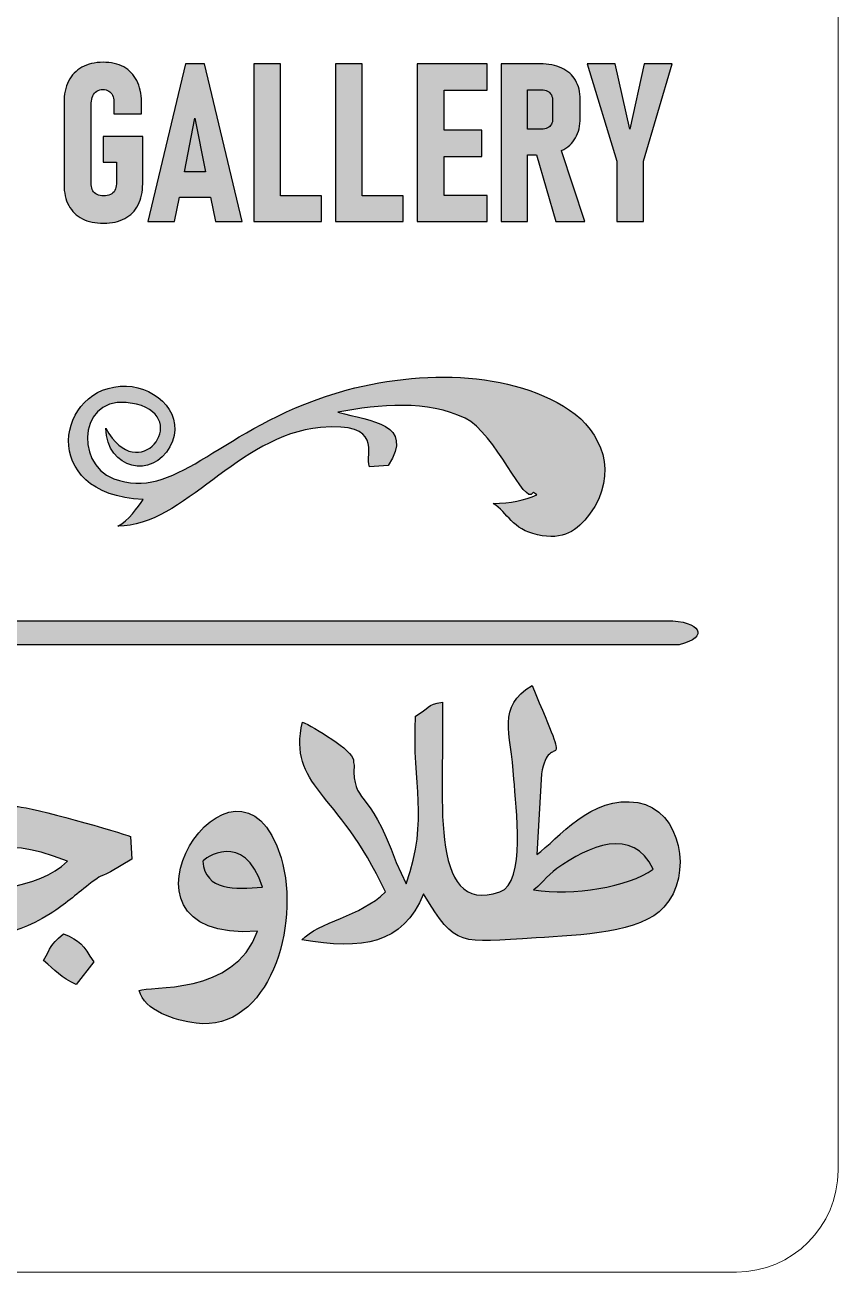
# Model space of a CAD drawing. Header units: millimetres. Extents: x -304.6 to -254.8, y -96.1 to -46.3.
# Drawn here: x -270.86 to -254.85, y -96.11 to -71.56 of the extents above; entities that cross this region are included whole.
import ezdxf

# ---------------------------------------------------------------- set-up
doc = ezdxf.new("R2010")
doc.units = ezdxf.units.MM
doc.header["$MEASUREMENT"] = 0
doc.layers.add('Layer 1', color=7, linetype='Continuous')

msp = doc.modelspace()

# ---------------------------------------------------------------- hatches: boundary and pattern name
at = {"layer": 'Layer 1', "true_color": 0x231f20}
h = msp.add_hatch(color=250, dxfattribs=at)
edge = h.paths.add_edge_path()
edge.add_spline(control_points=[(-268.5383, -73.7567), (-268.5383, -73.7567), (-268.5383, -74.6856), (-268.5383, -74.6856), (-268.5383, -74.8473), (-268.5691, -74.9873), (-268.6294, -75.1038), (-268.6899, -75.2203), (-268.7775, -75.31), (-268.8931, -75.3718), (-269.0083, -75.4331), (-269.146, -75.4644), (-269.3071, -75.4644), (-269.471, -75.4644), (-269.6109, -75.4345), (-269.7274, -75.3748), (-269.844, -75.3151), (-269.9336, -75.2283), (-269.9954, -75.114), (-270.0575, -75.0004), (-270.0881, -74.8649), (-270.0881, -74.7067), (-270.0881, -74.7067), (-270.0881, -73.0973), (-270.0881, -73.0973), (-270.0881, -72.9304), (-270.0581, -72.7877), (-269.9978, -72.6675), (-269.9373, -72.5473), (-269.849, -72.4554), (-269.7341, -72.392), (-269.6189, -72.3288), (-269.4805, -72.2966), (-269.3202, -72.2966), (-269.162, -72.2966), (-269.0265, -72.3271), (-268.9129, -72.3884), (-268.7999, -72.4496), (-268.714, -72.5386), (-268.6542, -72.6549), (-268.5938, -72.7724), (-268.5638, -72.9115), (-268.5638, -73.0739), (-268.5638, -73.0739), (-268.5638, -73.313), (-268.5638, -73.313), (-268.5638, -73.313), (-269.1088, -73.313), (-269.1088, -73.313), (-269.1088, -73.313), (-269.1088, -73.0739), (-269.1088, -73.0739), (-269.1088, -73.0237), (-269.117, -72.9807), (-269.1344, -72.9443), (-269.1511, -72.9086), (-269.1758, -72.881), (-269.2079, -72.8613), (-269.2401, -72.8424), (-269.2772, -72.8328), (-269.3202, -72.8328), (-269.3668, -72.8328), (-269.4077, -72.8431), (-269.4426, -72.8649), (-269.4775, -72.886), (-269.5037, -72.9166), (-269.5227, -72.9566), (-269.5408, -72.996), (-269.5504, -73.0434), (-269.5504, -73.0973), (-269.5504, -73.0973), (-269.5504, -74.7067), (-269.5504, -74.7067), (-269.5504, -74.7504), (-269.5408, -74.7898), (-269.5212, -74.8234), (-269.5023, -74.8561), (-269.4739, -74.8824), (-269.4375, -74.8997), (-269.4003, -74.9172), (-269.3566, -74.9267), (-269.3071, -74.9267), (-269.2559, -74.9267), (-269.2117, -74.9172), (-269.1737, -74.899), (-269.1359, -74.8801), (-269.1074, -74.8532), (-269.087, -74.8175), (-269.0674, -74.7817), (-269.0572, -74.7394), (-269.0572, -74.6892), (-269.0572, -74.6892), (-269.0572, -74.2644), (-269.0572, -74.2644), (-269.0572, -74.2644), (-269.318, -74.2644), (-269.318, -74.2644), (-269.318, -74.2644), (-269.318, -73.7567), (-269.318, -73.7567), (-269.318, -73.7567), (-268.5383, -73.7567), (-268.5383, -73.7567)], knot_values=[0, 0, 0, 0, 0.0294118, 0.0294118, 0.0294118, 0.0588235, 0.0588235, 0.0588235, 0.0882353, 0.0882353, 0.0882353, 0.1176471, 0.1176471, 0.1176471, 0.1470588, 0.1470588, 0.1470588, 0.1764706, 0.1764706, 0.1764706, 0.2058824, 0.2058824, 0.2058824, 0.2352941, 0.2352941, 0.2352941, 0.2647059, 0.2647059, 0.2647059, 0.2941176, 0.2941176, 0.2941176, 0.3235294, 0.3235294, 0.3235294, 0.3529412, 0.3529412, 0.3529412, 0.3823529, 0.3823529, 0.3823529, 0.4117647, 0.4117647, 0.4117647, 0.4411765, 0.4411765, 0.4411765, 0.4705882, 0.4705882, 0.4705882, 0.5, 0.5, 0.5, 0.5294118, 0.5294118, 0.5294118, 0.5588235, 0.5588235, 0.5588235, 0.5882353, 0.5882353, 0.5882353, 0.6176471, 0.6176471, 0.6176471, 0.6470588, 0.6470588, 0.6470588, 0.6764706, 0.6764706, 0.6764706, 0.7058824, 0.7058824, 0.7058824, 0.7352941, 0.7352941, 0.7352941, 0.7647059, 0.7647059, 0.7647059, 0.7941176, 0.7941176, 0.7941176, 0.8235294, 0.8235294, 0.8235294, 0.8529412, 0.8529412, 0.8529412, 0.8823529, 0.8823529, 0.8823529, 0.9117647, 0.9117647, 0.9117647, 0.9411765, 0.9411765, 0.9411765, 0.9705882, 0.9705882, 0.9705882, 1, 1, 1, 1], degree=3, periodic=1)
h = msp.add_hatch(color=250, dxfattribs=at)
edge = h.paths.add_edge_path()
edge.add_spline(control_points=[(-267.6955, -72.3288), (-267.6955, -72.3288), (-267.3239, -72.3288), (-267.3239, -72.3288), (-267.3239, -72.3288), (-266.583, -75.4324), (-266.583, -75.4324), (-266.583, -75.4324), (-267.1083, -75.4324), (-267.1083, -75.4324), (-267.1083, -75.4324), (-267.2034, -74.9501), (-267.2034, -74.9501), (-267.2034, -74.9501), (-267.8159, -74.9501), (-267.8159, -74.9501), (-267.8159, -74.9501), (-267.9111, -75.4324), (-267.9111, -75.4324), (-267.9111, -75.4324), (-268.4357, -75.4324), (-268.4357, -75.4324), (-268.4357, -75.4324), (-267.6955, -72.3288), (-267.6955, -72.3288)], knot_values=[0, 0, 0, 0, 0.125, 0.125, 0.125, 0.25, 0.25, 0.25, 0.375, 0.375, 0.375, 0.5, 0.5, 0.5, 0.625, 0.625, 0.625, 0.75, 0.75, 0.75, 0.875, 0.875, 0.875, 1, 1, 1, 1], degree=3, periodic=1)
h = msp.add_hatch(color=250, dxfattribs=at)
edge = h.paths.add_edge_path()
edge.add_spline(control_points=[(-266.3528, -72.3288), (-266.3528, -72.3288), (-265.8237, -72.3288), (-265.8237, -72.3288), (-265.8237, -72.3288), (-265.8237, -74.9245), (-265.8237, -74.9245), (-265.8237, -74.9245), (-265.0166, -74.9245), (-265.0166, -74.9245), (-265.0166, -74.9245), (-265.0166, -75.4324), (-265.0166, -75.4324), (-265.0166, -75.4324), (-265.8237, -75.4324), (-265.8237, -75.4324), (-265.8237, -75.4324), (-266.1348, -75.4324), (-266.1348, -75.4324), (-266.1348, -75.4324), (-266.3528, -75.4324), (-266.3528, -75.4324), (-266.3528, -75.4324), (-266.3528, -72.3288), (-266.3528, -72.3288)], knot_values=[0, 0, 0, 0, 0.125, 0.125, 0.125, 0.25, 0.25, 0.25, 0.375, 0.375, 0.375, 0.5, 0.5, 0.5, 0.625, 0.625, 0.625, 0.75, 0.75, 0.75, 0.875, 0.875, 0.875, 1, 1, 1, 1], degree=3, periodic=1)
h = msp.add_hatch(color=250, dxfattribs=at)
edge = h.paths.add_edge_path()
edge.add_spline(control_points=[(-264.7434, -72.3288), (-264.7434, -72.3288), (-264.2144, -72.3288), (-264.2144, -72.3288), (-264.2144, -72.3288), (-264.2144, -74.9245), (-264.2144, -74.9245), (-264.2144, -74.9245), (-263.4072, -74.9245), (-263.4072, -74.9245), (-263.4072, -74.9245), (-263.4072, -75.4324), (-263.4072, -75.4324), (-263.4072, -75.4324), (-264.2144, -75.4324), (-264.2144, -75.4324), (-264.2144, -75.4324), (-264.5254, -75.4324), (-264.5254, -75.4324), (-264.5254, -75.4324), (-264.7434, -75.4324), (-264.7434, -75.4324), (-264.7434, -75.4324), (-264.7434, -72.3288), (-264.7434, -72.3288)], knot_values=[0, 0, 0, 0, 0.125, 0.125, 0.125, 0.25, 0.25, 0.25, 0.375, 0.375, 0.375, 0.5, 0.5, 0.5, 0.625, 0.625, 0.625, 0.75, 0.75, 0.75, 0.875, 0.875, 0.875, 1, 1, 1, 1], degree=3, periodic=1)
h = msp.add_hatch(color=250, dxfattribs=at)
edge = h.paths.add_edge_path()
edge.add_spline(control_points=[(-263.1339, -72.3288), (-263.1339, -72.3288), (-262.8993, -72.3288), (-262.8993, -72.3288), (-262.8993, -72.3288), (-262.6049, -72.3288), (-262.6049, -72.3288), (-262.6049, -72.3288), (-261.7554, -72.3288), (-261.7554, -72.3288), (-261.7554, -72.3288), (-261.7554, -72.8452), (-261.7554, -72.8452), (-261.7554, -72.8452), (-262.6049, -72.8452), (-262.6049, -72.8452), (-262.6049, -72.8452), (-262.6049, -73.6328), (-262.6049, -73.6328), (-262.6049, -73.6328), (-261.8617, -73.6328), (-261.8617, -73.6328), (-261.8617, -73.6328), (-261.8617, -74.1471), (-261.8617, -74.1471), (-261.8617, -74.1471), (-262.6049, -74.1471), (-262.6049, -74.1471), (-262.6049, -74.1471), (-262.6049, -74.9159), (-262.6049, -74.9159), (-262.6049, -74.9159), (-261.7554, -74.9159), (-261.7554, -74.9159), (-261.7554, -74.9159), (-261.7554, -75.4324), (-261.7554, -75.4324), (-261.7554, -75.4324), (-262.6049, -75.4324), (-262.6049, -75.4324), (-262.6049, -75.4324), (-262.8993, -75.4324), (-262.8993, -75.4324), (-262.8993, -75.4324), (-263.1339, -75.4324), (-263.1339, -75.4324), (-263.1339, -75.4324), (-263.1339, -72.3288), (-263.1339, -72.3288)], knot_values=[0, 0, 0, 0, 0.0625, 0.0625, 0.0625, 0.125, 0.125, 0.125, 0.1875, 0.1875, 0.1875, 0.25, 0.25, 0.25, 0.3125, 0.3125, 0.3125, 0.375, 0.375, 0.375, 0.4375, 0.4375, 0.4375, 0.5, 0.5, 0.5, 0.5625, 0.5625, 0.5625, 0.625, 0.625, 0.625, 0.6875, 0.6875, 0.6875, 0.75, 0.75, 0.75, 0.8125, 0.8125, 0.8125, 0.875, 0.875, 0.875, 0.9375, 0.9375, 0.9375, 1, 1, 1, 1], degree=3, periodic=1)
h = msp.add_hatch(color=250, dxfattribs=at)
edge = h.paths.add_edge_path()
edge.add_spline(control_points=[(-261.2445, -72.3264), (-261.2445, -72.3264), (-260.9627, -72.3264), (-260.9627, -72.3264), (-260.9627, -72.3264), (-260.7171, -72.3264), (-260.7171, -72.3264), (-260.5497, -72.3264), (-260.406, -72.3543), (-260.2873, -72.4089), (-260.1686, -72.4635), (-260.0775, -72.5444), (-260.0156, -72.6501), (-259.9529, -72.7564), (-259.9216, -72.8831), (-259.9216, -73.031), (-259.9216, -73.031), (-259.9216, -73.3939), (-259.9216, -73.3939), (-259.9216, -73.5461), (-259.9529, -73.6765), (-260.0156, -73.7859), (-260.0775, -73.8943), (-260.1686, -73.9774), (-260.2887, -74.0343), (-260.2887, -74.0343), (-260.2926, -74.036), (-260.2926, -74.036), (-260.2926, -74.036), (-259.8341, -75.4324), (-259.8341, -75.4324), (-259.8341, -75.4324), (-260.4017, -75.4324), (-260.4017, -75.4324), (-260.4017, -75.4324), (-260.7853, -74.1195), (-260.7853, -74.1195), (-260.7853, -74.1195), (-260.9627, -74.1195), (-260.9627, -74.1195), (-260.9627, -74.1195), (-260.9627, -75.4324), (-260.9627, -75.4324), (-260.9627, -75.4324), (-261.4815, -75.4324), (-261.4815, -75.4324), (-261.4815, -75.4324), (-261.4815, -72.3264), (-261.4815, -72.3264), (-261.4815, -72.3264), (-261.2445, -72.3264), (-261.2445, -72.3264)], knot_values=[0, 0, 0, 0, 0.0588235, 0.0588235, 0.0588235, 0.1176471, 0.1176471, 0.1176471, 0.1764706, 0.1764706, 0.1764706, 0.2352941, 0.2352941, 0.2352941, 0.2941176, 0.2941176, 0.2941176, 0.3529412, 0.3529412, 0.3529412, 0.4117647, 0.4117647, 0.4117647, 0.4705882, 0.4705882, 0.4705882, 0.5294118, 0.5294118, 0.5294118, 0.5882353, 0.5882353, 0.5882353, 0.6470588, 0.6470588, 0.6470588, 0.7058824, 0.7058824, 0.7058824, 0.7647059, 0.7647059, 0.7647059, 0.8235294, 0.8235294, 0.8235294, 0.8823529, 0.8823529, 0.8823529, 0.9411765, 0.9411765, 0.9411765, 1, 1, 1, 1], degree=3, periodic=1)
h = msp.add_hatch(color=250, dxfattribs=at)
edge = h.paths.add_edge_path()
edge.add_spline(control_points=[(-258.6742, -74.2433), (-258.6742, -74.2433), (-258.6742, -75.4324), (-258.6742, -75.4324), (-258.6742, -75.4324), (-259.2039, -75.4324), (-259.2039, -75.4324), (-259.2039, -75.4324), (-259.2039, -74.2433), (-259.2039, -74.2433), (-259.2039, -74.2433), (-259.7846, -72.3288), (-259.7846, -72.3288), (-259.7846, -72.3288), (-259.2337, -72.3288), (-259.2337, -72.3288), (-259.2337, -72.3288), (-258.9438, -73.6138), (-258.9438, -73.6138), (-258.9438, -73.6138), (-258.6662, -72.3288), (-258.6662, -72.3288), (-258.6662, -72.3288), (-258.1154, -72.3288), (-258.1154, -72.3288), (-258.1154, -72.3288), (-258.6742, -74.2433), (-258.6742, -74.2433)], knot_values=[0, 0, 0, 0, 0.1111111, 0.1111111, 0.1111111, 0.2222222, 0.2222222, 0.2222222, 0.3333333, 0.3333333, 0.3333333, 0.4444444, 0.4444444, 0.4444444, 0.5555556, 0.5555556, 0.5555556, 0.6666667, 0.6666667, 0.6666667, 0.7777778, 0.7777778, 0.7777778, 0.8888889, 0.8888889, 0.8888889, 1, 1, 1, 1], degree=3, periodic=1)
h = msp.add_hatch(color=250, dxfattribs=at)
edge = h.paths.add_edge_path()
edge.add_spline(control_points=[(-260.9627, -73.6117), (-260.9627, -73.6117), (-260.6852, -73.6117), (-260.6852, -73.6117), (-260.6399, -73.6117), (-260.6006, -73.6036), (-260.5671, -73.5869), (-260.5336, -73.5709), (-260.508, -73.5475), (-260.4913, -73.517), (-260.4739, -73.4863), (-260.4657, -73.4493), (-260.4657, -73.407), (-260.4657, -73.407), (-260.4657, -73.0608), (-260.4657, -73.0608), (-260.4657, -73.0143), (-260.4739, -72.9735), (-260.4913, -72.9393), (-260.508, -72.9049), (-260.5336, -72.8796), (-260.5671, -72.8613), (-260.6006, -72.8438), (-260.6399, -72.8351), (-260.6852, -72.8351), (-260.6852, -72.8351), (-260.9627, -72.8351), (-260.9627, -72.8351), (-260.9627, -72.8351), (-260.9627, -73.6117), (-260.9627, -73.6117)], knot_values=[0, 0, 0, 0, 0.1, 0.1, 0.1, 0.2, 0.2, 0.2, 0.3, 0.3, 0.3, 0.4, 0.4, 0.4, 0.5, 0.5, 0.5, 0.6, 0.6, 0.6, 0.7, 0.7, 0.7, 0.8, 0.8, 0.8, 0.9, 0.9, 0.9, 1, 1, 1, 1], degree=3, periodic=1)
h = msp.add_hatch(color=250, dxfattribs=at)
edge = h.paths.add_edge_path()
edge.add_spline(control_points=[(-267.3012, -74.4547), (-267.3012, -74.4547), (-267.5096, -73.3982), (-267.5096, -73.3982), (-267.5096, -73.3982), (-267.7181, -74.4547), (-267.7181, -74.4547), (-267.7181, -74.4547), (-267.3012, -74.4547), (-267.3012, -74.4547)], knot_values=[0, 0, 0, 0, 0.3333333, 0.3333333, 0.3333333, 0.6666667, 0.6666667, 0.6666667, 1, 1, 1, 1], degree=3, periodic=1)
h = msp.add_hatch(color=250, dxfattribs=at)
edge = h.paths.add_edge_path()
edge.add_spline(control_points=[(-261.6359, -80.9788), (-261.3459, -81.1624), (-261.2668, -81.4903), (-260.766, -81.5953), (-260.252, -81.7133), (-259.9884, -81.5166), (-259.7379, -81.1886), (-259.1448, -80.3886), (-259.5139, -79.5492), (-260.1333, -79.1425), (-261.3986, -78.29), (-263.415, -78.3555), (-264.9571, -78.8802), (-267.1186, -79.6148), (-267.9094, -80.9395), (-269.1088, -80.4935), (-269.9126, -80.1918), (-269.7941, -78.7359), (-268.6606, -79.0244), (-267.5666, -79.2999), (-268.6211, -80.6902), (-269.2669, -79.4967), (-269.2405, -80.323), (-268.3443, -80.4935), (-268.0016, -79.8639), (-267.6721, -79.2606), (-268.2521, -78.6835), (-268.8583, -78.6704), (-270.2421, -78.631), (-270.6244, -80.8214), (-268.5288, -80.9001), (-268.6342, -81.0575), (-268.8188, -81.3198), (-269.0296, -81.4247), (-267.7117, -81.4247), (-266.6837, -79.641), (-265.0362, -79.4836), (-263.7841, -79.3786), (-264.1663, -79.9951), (-264.0741, -80.2574), (-264.0741, -80.2574), (-263.7051, -80.2312), (-263.7051, -80.2312), (-263.1779, -79.4049), (-264.0346, -79.3655), (-264.6935, -79.1819), (-263.8764, -79.0244), (-262.9275, -78.9458), (-262.1893, -79.2999), (-261.5962, -79.5885), (-261.0032, -81.0575), (-260.8582, -80.7689), (-260.8451, -80.7427), (-260.8055, -80.7952), (-260.7792, -80.8083), (-261.0163, -80.9132), (-261.2931, -80.9788), (-261.6359, -80.9788)], knot_values=[0, 0, 0, 0, 0.0526316, 0.0526316, 0.0526316, 0.1052632, 0.1052632, 0.1052632, 0.1578947, 0.1578947, 0.1578947, 0.2105263, 0.2105263, 0.2105263, 0.2631579, 0.2631579, 0.2631579, 0.3157895, 0.3157895, 0.3157895, 0.3684211, 0.3684211, 0.3684211, 0.4210526, 0.4210526, 0.4210526, 0.4736842, 0.4736842, 0.4736842, 0.5263158, 0.5263158, 0.5263158, 0.5789474, 0.5789474, 0.5789474, 0.6315789, 0.6315789, 0.6315789, 0.6842105, 0.6842105, 0.6842105, 0.7368421, 0.7368421, 0.7368421, 0.7894737, 0.7894737, 0.7894737, 0.8421053, 0.8421053, 0.8421053, 0.8947368, 0.8947368, 0.8947368, 0.9473684, 0.9473684, 0.9473684, 1, 1, 1, 1], degree=3, periodic=1)
h = msp.add_hatch(color=250, dxfattribs=at)
edge = h.paths.add_edge_path()
edge.add_spline(control_points=[(-301.3463, -83.2872), (-301.8998, -83.2872), (-301.7549, -83.1824), (-301.8867, -83.4971), (-301.7284, -83.7463), (-302.348, -83.7726), (-300.6873, -83.7595), (-300.6873, -83.7595), (-257.9718, -83.7595), (-257.9718, -83.7595), (-257.3656, -83.6152), (-257.5501, -83.2872), (-258.2223, -83.2872), (-258.2223, -83.2872), (-301.3463, -83.2872), (-301.3463, -83.2872)], knot_values=[0, 0, 0, 0, 0.2, 0.2, 0.2, 0.4, 0.4, 0.4, 0.6, 0.6, 0.6, 0.8, 0.8, 0.8, 1, 1, 1, 1], degree=3, periodic=1)
h = msp.add_hatch(color=250, dxfattribs=at)
edge = h.paths.add_edge_path()
edge.add_spline(control_points=[(-260.7924, -89.5306), (-259.9225, -89.4781), (-258.7231, -89.4256), (-258.275, -88.9273), (-257.6951, -88.2845), (-257.9323, -87.0122), (-258.789, -86.8679), (-259.7116, -86.7106), (-260.3574, -87.5893), (-260.7792, -87.891), (-260.7792, -87.891), (-260.6869, -86.304), (-260.6869, -86.304), (-260.5288, -85.3465), (-260.0279, -86.5794), (-260.8714, -84.5596), (-261.5699, -85.0055), (-261.2931, -85.4383), (-261.2272, -86.4089), (-261.2009, -86.9466), (-260.9768, -88.4419), (-261.504, -88.6255), (-262.9538, -89.1239), (-262.5848, -86.645), (-262.6375, -84.8874), (-262.9538, -84.9399), (-262.8879, -85.0055), (-263.1647, -85.1629), (-263.2438, -86.5663), (-262.8879, -87.1303), (-263.3492, -88.4681), (-263.3492, -88.4681), (-263.5469, -88.0485), (-263.5469, -88.0485), (-264.1004, -86.5007), (-264.4036, -86.9335), (-264.3772, -86.1334), (-264.3772, -86.1203), (-264.3904, -86.0809), (-264.3904, -86.0809), (-264.3904, -86.0679), (-264.3904, -86.0548), (-264.3904, -86.0286), (-264.3904, -85.8449), (-265.1811, -85.3728), (-265.392, -85.2809), (-265.682, -86.5663), (-264.7067, -86.5925), (-263.7578, -88.6255), (-264.2454, -89.1108), (-265.0757, -89.2158), (-265.4052, -89.5699), (-264.219, -89.7666), (-263.415, -89.6618), (-263.0065, -88.6649), (-262.3607, -89.7404), (-262.308, -89.6093), (-260.7924, -89.5306)], knot_values=[0, 0, 0, 0, 0.0526316, 0.0526316, 0.0526316, 0.1052632, 0.1052632, 0.1052632, 0.1578947, 0.1578947, 0.1578947, 0.2105263, 0.2105263, 0.2105263, 0.2631579, 0.2631579, 0.2631579, 0.3157895, 0.3157895, 0.3157895, 0.3684211, 0.3684211, 0.3684211, 0.4210526, 0.4210526, 0.4210526, 0.4736842, 0.4736842, 0.4736842, 0.5263158, 0.5263158, 0.5263158, 0.5789474, 0.5789474, 0.5789474, 0.6315789, 0.6315789, 0.6315789, 0.6842105, 0.6842105, 0.6842105, 0.7368421, 0.7368421, 0.7368421, 0.7894737, 0.7894737, 0.7894737, 0.8421053, 0.8421053, 0.8421053, 0.8947368, 0.8947368, 0.8947368, 0.9473684, 0.9473684, 0.9473684, 1, 1, 1, 1], degree=3, periodic=1)
h = msp.add_hatch(color=250, dxfattribs=at)
edge = h.paths.add_edge_path()
edge.add_spline(control_points=[(-268.6079, -90.5667), (-268.5157, -90.9603), (-267.9094, -91.1569), (-267.4876, -91.2094), (-266.051, -91.3799), (-265.4184, -89.2945), (-265.8138, -87.9566), (-266.6573, -85.1629), (-269.6227, -89.6354), (-266.2751, -89.3994), (-266.7364, -90.6848), (-268.4233, -90.4618), (-268.6079, -90.5667)], knot_values=[0, 0, 0, 0, 0.25, 0.25, 0.25, 0.5, 0.5, 0.5, 0.75, 0.75, 0.75, 1, 1, 1, 1], degree=3, periodic=1)
h = msp.add_hatch(color=250, dxfattribs=at)
edge = h.paths.add_edge_path()
edge.add_spline(control_points=[(-275.4877, -90.5011), (-275.2901, -91.1963), (-274.2488, -91.3668), (-273.7084, -91.0913), (-273.089, -90.7635), (-273.0099, -90.2389), (-272.6673, -89.5831), (-271.6524, -89.465), (-271.2175, -89.5831), (-270.3608, -89.0583), (-270.0577, -88.8617), (-269.8731, -88.6911), (-269.5963, -88.4812), (-269.3987, -88.3238), (-269.4119, -88.3369), (-269.1746, -88.232), (-269.1746, -88.232), (-268.7528, -87.9829), (-268.7528, -87.9829), (-268.7528, -87.9829), (-268.7793, -87.5368), (-268.7793, -87.5368), (-268.9769, -87.4451), (-270.743, -86.9598), (-270.9934, -86.9466), (-271.9028, -86.8942), (-272.4564, -87.6287), (-271.7711, -88.2845), (-271.547, -88.0091), (-271.5997, -87.4058), (-270.0181, -88.0222), (-270.6112, -88.5862), (-271.7051, -88.6255), (-272.6541, -88.6387), (-272.7859, -88.1009), (-272.9441, -87.4714), (-273.2867, -87.2484), (-274.2093, -86.6713), (-275.2109, -88.2451), (-274.5783, -89.1108), (-274.2752, -89.5175), (-273.893, -89.4256), (-273.4712, -89.5699), (-273.4712, -89.5699), (-273.234, -89.6093), (-273.234, -89.6093), (-273.9193, -90.1864), (-273.8666, -90.7373), (-275.4877, -90.5011)], knot_values=[0, 0, 0, 0, 0.0625, 0.0625, 0.0625, 0.125, 0.125, 0.125, 0.1875, 0.1875, 0.1875, 0.25, 0.25, 0.25, 0.3125, 0.3125, 0.3125, 0.375, 0.375, 0.375, 0.4375, 0.4375, 0.4375, 0.5, 0.5, 0.5, 0.5625, 0.5625, 0.5625, 0.625, 0.625, 0.625, 0.6875, 0.6875, 0.6875, 0.75, 0.75, 0.75, 0.8125, 0.8125, 0.8125, 0.875, 0.875, 0.875, 0.9375, 0.9375, 0.9375, 1, 1, 1, 1], degree=3, periodic=1)
h = msp.add_hatch(color=250, dxfattribs=at)
edge = h.paths.add_edge_path()
edge.add_spline(control_points=[(-266.1828, -88.5337), (-266.7232, -88.5731), (-267.3031, -88.6124), (-267.3558, -88.0222), (-267.3427, -87.9829), (-266.5387, -87.3795), (-266.1828, -88.5337)], knot_values=[0, 0, 0, 0, 0.5, 0.5, 0.5, 1, 1, 1, 1], degree=3, periodic=1)
h = msp.add_hatch(color=250, dxfattribs=at)
edge = h.paths.add_edge_path()
edge.add_spline(control_points=[(-260.8451, -88.5862), (-260.7528, -88.5337), (-260.5683, -88.2976), (-260.3837, -88.1665), (-259.7643, -87.7205), (-258.8812, -87.3271), (-258.4859, -88.1796), (-258.9867, -88.5337), (-260.0542, -88.7043), (-260.8451, -88.5862)], knot_values=[0, 0, 0, 0, 0.3333333, 0.3333333, 0.3333333, 0.6666667, 0.6666667, 0.6666667, 1, 1, 1, 1], degree=3, periodic=1)
h = msp.add_hatch(color=250, dxfattribs=at)
edge = h.paths.add_edge_path()
edge.add_spline(control_points=[(-270.4926, -89.9765), (-270.2554, -90.1733), (-270.1631, -90.3045), (-269.8468, -90.4487), (-269.8468, -90.4487), (-269.5041, -90.0027), (-269.5041, -90.0027), (-269.715, -89.6618), (-269.7677, -89.5831), (-270.0972, -89.4519), (-270.4003, -89.701), (-270.3213, -89.6879), (-270.4926, -89.9765)], knot_values=[0, 0, 0, 0, 0.25, 0.25, 0.25, 0.5, 0.5, 0.5, 0.75, 0.75, 0.75, 1, 1, 1, 1], degree=3, periodic=1)

# ---------------------------------------------------------------- linework, layer by layer
at = {"layer": 'Layer 1', "color": 250, "lineweight": 18}
msp.add_open_spline([(-302.6454, -46.3072), (-302.6454, -46.3072), (-256.8452, -46.3072), (-256.8452, -46.3072), (-255.7453, -46.3072), (-254.8453, -47.2072), (-254.8453, -48.3071), (-254.8453, -48.3071), (-254.8453, -94.1073), (-254.8453, -94.1073), (-254.8453, -95.2072), (-255.7453, -96.1072), (-256.8452, -96.1072), (-256.8452, -96.1072), (-302.6454, -96.1072), (-302.6454, -96.1072), (-303.7453, -96.1072), (-304.6453, -95.2072), (-304.6453, -94.1073), (-304.6453, -94.1073), (-304.6453, -48.3071), (-304.6453, -48.3071), (-304.6453, -47.2072), (-303.7453, -46.3072), (-302.6454, -46.3072)], degree=3, knots=[0, 0, 0, 0, 0.125, 0.125, 0.125, 0.25, 0.25, 0.25, 0.375, 0.375, 0.375, 0.5, 0.5, 0.5, 0.625, 0.625, 0.625, 0.75, 0.75, 0.75, 0.875, 0.875, 0.875, 1, 1, 1, 1], dxfattribs=at)
at = {"layer": 'Layer 1', "color": 250}
for points, knots in [([(-268.5383, -73.7567), (-268.5383, -73.7567), (-268.5383, -74.6856), (-268.5383, -74.6856), (-268.5383, -74.8473), (-268.5691, -74.9873), (-268.6294, -75.1038), (-268.6899, -75.2203), (-268.7775, -75.31), (-268.8931, -75.3718), (-269.0083, -75.4331), (-269.146, -75.4644), (-269.3071, -75.4644), (-269.471, -75.4644), (-269.6109, -75.4345), (-269.7274, -75.3748), (-269.844, -75.3151), (-269.9336, -75.2283), (-269.9954, -75.114), (-270.0575, -75.0004), (-270.0881, -74.8649), (-270.0881, -74.7067), (-270.0881, -74.7067), (-270.0881, -73.0973), (-270.0881, -73.0973), (-270.0881, -72.9304), (-270.0581, -72.7877), (-269.9978, -72.6675), (-269.9373, -72.5473), (-269.849, -72.4554), (-269.7341, -72.392), (-269.6189, -72.3288), (-269.4805, -72.2966), (-269.3202, -72.2966), (-269.162, -72.2966), (-269.0265, -72.3271), (-268.9129, -72.3884), (-268.7999, -72.4496), (-268.714, -72.5386), (-268.6542, -72.6549), (-268.5938, -72.7724), (-268.5638, -72.9115), (-268.5638, -73.0739), (-268.5638, -73.0739), (-268.5638, -73.313), (-268.5638, -73.313), (-268.5638, -73.313), (-269.1088, -73.313), (-269.1088, -73.313), (-269.1088, -73.313), (-269.1088, -73.0739), (-269.1088, -73.0739), (-269.1088, -73.0237), (-269.117, -72.9807), (-269.1344, -72.9443), (-269.1511, -72.9086), (-269.1758, -72.881), (-269.2079, -72.8613), (-269.2401, -72.8424), (-269.2772, -72.8328), (-269.3202, -72.8328), (-269.3668, -72.8328), (-269.4077, -72.8431), (-269.4426, -72.8649), (-269.4775, -72.886), (-269.5037, -72.9166), (-269.5227, -72.9566), (-269.5408, -72.996), (-269.5504, -73.0434), (-269.5504, -73.0973), (-269.5504, -73.0973), (-269.5504, -74.7067), (-269.5504, -74.7067), (-269.5504, -74.7504), (-269.5408, -74.7898), (-269.5212, -74.8234), (-269.5023, -74.8561), (-269.4739, -74.8824), (-269.4375, -74.8997), (-269.4003, -74.9172), (-269.3566, -74.9267), (-269.3071, -74.9267), (-269.2559, -74.9267), (-269.2117, -74.9172), (-269.1737, -74.899), (-269.1359, -74.8801), (-269.1074, -74.8532), (-269.087, -74.8175), (-269.0674, -74.7817), (-269.0572, -74.7394), (-269.0572, -74.6892), (-269.0572, -74.6892), (-269.0572, -74.2644), (-269.0572, -74.2644), (-269.0572, -74.2644), (-269.318, -74.2644), (-269.318, -74.2644), (-269.318, -74.2644), (-269.318, -73.7567), (-269.318, -73.7567), (-269.318, -73.7567), (-268.5383, -73.7567), (-268.5383, -73.7567)], [0, 0, 0, 0, 0.0294118, 0.0294118, 0.0294118, 0.0588235, 0.0588235, 0.0588235, 0.0882353, 0.0882353, 0.0882353, 0.1176471, 0.1176471, 0.1176471, 0.1470588, 0.1470588, 0.1470588, 0.1764706, 0.1764706, 0.1764706, 0.2058824, 0.2058824, 0.2058824, 0.2352941, 0.2352941, 0.2352941, 0.2647059, 0.2647059, 0.2647059, 0.2941176, 0.2941176, 0.2941176, 0.3235294, 0.3235294, 0.3235294, 0.3529412, 0.3529412, 0.3529412, 0.3823529, 0.3823529, 0.3823529, 0.4117647, 0.4117647, 0.4117647, 0.4411765, 0.4411765, 0.4411765, 0.4705882, 0.4705882, 0.4705882, 0.5, 0.5, 0.5, 0.5294118, 0.5294118, 0.5294118, 0.5588235, 0.5588235, 0.5588235, 0.5882353, 0.5882353, 0.5882353, 0.6176471, 0.6176471, 0.6176471, 0.6470588, 0.6470588, 0.6470588, 0.6764706, 0.6764706, 0.6764706, 0.7058824, 0.7058824, 0.7058824, 0.7352941, 0.7352941, 0.7352941, 0.7647059, 0.7647059, 0.7647059, 0.7941176, 0.7941176, 0.7941176, 0.8235294, 0.8235294, 0.8235294, 0.8529412, 0.8529412, 0.8529412, 0.8823529, 0.8823529, 0.8823529, 0.9117647, 0.9117647, 0.9117647, 0.9411765, 0.9411765, 0.9411765, 0.9705882, 0.9705882, 0.9705882, 1, 1, 1, 1]), ([(-267.6955, -72.3288), (-267.6955, -72.3288), (-267.3239, -72.3288), (-267.3239, -72.3288), (-267.3239, -72.3288), (-266.583, -75.4324), (-266.583, -75.4324), (-266.583, -75.4324), (-267.1083, -75.4324), (-267.1083, -75.4324), (-267.1083, -75.4324), (-267.2034, -74.9501), (-267.2034, -74.9501), (-267.2034, -74.9501), (-267.8159, -74.9501), (-267.8159, -74.9501), (-267.8159, -74.9501), (-267.9111, -75.4324), (-267.9111, -75.4324), (-267.9111, -75.4324), (-268.4357, -75.4324), (-268.4357, -75.4324), (-268.4357, -75.4324), (-267.6955, -72.3288), (-267.6955, -72.3288)], [0, 0, 0, 0, 0.125, 0.125, 0.125, 0.25, 0.25, 0.25, 0.375, 0.375, 0.375, 0.5, 0.5, 0.5, 0.625, 0.625, 0.625, 0.75, 0.75, 0.75, 0.875, 0.875, 0.875, 1, 1, 1, 1]), ([(-266.3528, -72.3288), (-266.3528, -72.3288), (-265.8237, -72.3288), (-265.8237, -72.3288), (-265.8237, -72.3288), (-265.8237, -74.9245), (-265.8237, -74.9245), (-265.8237, -74.9245), (-265.0166, -74.9245), (-265.0166, -74.9245), (-265.0166, -74.9245), (-265.0166, -75.4324), (-265.0166, -75.4324), (-265.0166, -75.4324), (-265.8237, -75.4324), (-265.8237, -75.4324), (-265.8237, -75.4324), (-266.1348, -75.4324), (-266.1348, -75.4324), (-266.1348, -75.4324), (-266.3528, -75.4324), (-266.3528, -75.4324), (-266.3528, -75.4324), (-266.3528, -72.3288), (-266.3528, -72.3288)], [0, 0, 0, 0, 0.125, 0.125, 0.125, 0.25, 0.25, 0.25, 0.375, 0.375, 0.375, 0.5, 0.5, 0.5, 0.625, 0.625, 0.625, 0.75, 0.75, 0.75, 0.875, 0.875, 0.875, 1, 1, 1, 1]), ([(-264.7434, -72.3288), (-264.7434, -72.3288), (-264.2144, -72.3288), (-264.2144, -72.3288), (-264.2144, -72.3288), (-264.2144, -74.9245), (-264.2144, -74.9245), (-264.2144, -74.9245), (-263.4072, -74.9245), (-263.4072, -74.9245), (-263.4072, -74.9245), (-263.4072, -75.4324), (-263.4072, -75.4324), (-263.4072, -75.4324), (-264.2144, -75.4324), (-264.2144, -75.4324), (-264.2144, -75.4324), (-264.5254, -75.4324), (-264.5254, -75.4324), (-264.5254, -75.4324), (-264.7434, -75.4324), (-264.7434, -75.4324), (-264.7434, -75.4324), (-264.7434, -72.3288), (-264.7434, -72.3288)], [0, 0, 0, 0, 0.125, 0.125, 0.125, 0.25, 0.25, 0.25, 0.375, 0.375, 0.375, 0.5, 0.5, 0.5, 0.625, 0.625, 0.625, 0.75, 0.75, 0.75, 0.875, 0.875, 0.875, 1, 1, 1, 1]), ([(-263.1339, -72.3288), (-263.1339, -72.3288), (-262.8993, -72.3288), (-262.8993, -72.3288), (-262.8993, -72.3288), (-262.6049, -72.3288), (-262.6049, -72.3288), (-262.6049, -72.3288), (-261.7554, -72.3288), (-261.7554, -72.3288), (-261.7554, -72.3288), (-261.7554, -72.8452), (-261.7554, -72.8452), (-261.7554, -72.8452), (-262.6049, -72.8452), (-262.6049, -72.8452), (-262.6049, -72.8452), (-262.6049, -73.6328), (-262.6049, -73.6328), (-262.6049, -73.6328), (-261.8617, -73.6328), (-261.8617, -73.6328), (-261.8617, -73.6328), (-261.8617, -74.1471), (-261.8617, -74.1471), (-261.8617, -74.1471), (-262.6049, -74.1471), (-262.6049, -74.1471), (-262.6049, -74.1471), (-262.6049, -74.9159), (-262.6049, -74.9159), (-262.6049, -74.9159), (-261.7554, -74.9159), (-261.7554, -74.9159), (-261.7554, -74.9159), (-261.7554, -75.4324), (-261.7554, -75.4324), (-261.7554, -75.4324), (-262.6049, -75.4324), (-262.6049, -75.4324), (-262.6049, -75.4324), (-262.8993, -75.4324), (-262.8993, -75.4324), (-262.8993, -75.4324), (-263.1339, -75.4324), (-263.1339, -75.4324), (-263.1339, -75.4324), (-263.1339, -72.3288), (-263.1339, -72.3288)], [0, 0, 0, 0, 0.0625, 0.0625, 0.0625, 0.125, 0.125, 0.125, 0.1875, 0.1875, 0.1875, 0.25, 0.25, 0.25, 0.3125, 0.3125, 0.3125, 0.375, 0.375, 0.375, 0.4375, 0.4375, 0.4375, 0.5, 0.5, 0.5, 0.5625, 0.5625, 0.5625, 0.625, 0.625, 0.625, 0.6875, 0.6875, 0.6875, 0.75, 0.75, 0.75, 0.8125, 0.8125, 0.8125, 0.875, 0.875, 0.875, 0.9375, 0.9375, 0.9375, 1, 1, 1, 1]), ([(-261.2445, -72.3264), (-261.2445, -72.3264), (-260.9627, -72.3264), (-260.9627, -72.3264), (-260.9627, -72.3264), (-260.7171, -72.3264), (-260.7171, -72.3264), (-260.5497, -72.3264), (-260.406, -72.3543), (-260.2873, -72.4089), (-260.1686, -72.4635), (-260.0775, -72.5444), (-260.0156, -72.6501), (-259.9529, -72.7564), (-259.9216, -72.8831), (-259.9216, -73.031), (-259.9216, -73.031), (-259.9216, -73.3939), (-259.9216, -73.3939), (-259.9216, -73.5461), (-259.9529, -73.6765), (-260.0156, -73.7859), (-260.0775, -73.8943), (-260.1686, -73.9774), (-260.2887, -74.0343), (-260.2887, -74.0343), (-260.2926, -74.036), (-260.2926, -74.036), (-260.2926, -74.036), (-259.8341, -75.4324), (-259.8341, -75.4324), (-259.8341, -75.4324), (-260.4017, -75.4324), (-260.4017, -75.4324), (-260.4017, -75.4324), (-260.7853, -74.1195), (-260.7853, -74.1195), (-260.7853, -74.1195), (-260.9627, -74.1195), (-260.9627, -74.1195), (-260.9627, -74.1195), (-260.9627, -75.4324), (-260.9627, -75.4324), (-260.9627, -75.4324), (-261.4815, -75.4324), (-261.4815, -75.4324), (-261.4815, -75.4324), (-261.4815, -72.3264), (-261.4815, -72.3264), (-261.4815, -72.3264), (-261.2445, -72.3264), (-261.2445, -72.3264)], [0, 0, 0, 0, 0.0588235, 0.0588235, 0.0588235, 0.1176471, 0.1176471, 0.1176471, 0.1764706, 0.1764706, 0.1764706, 0.2352941, 0.2352941, 0.2352941, 0.2941176, 0.2941176, 0.2941176, 0.3529412, 0.3529412, 0.3529412, 0.4117647, 0.4117647, 0.4117647, 0.4705882, 0.4705882, 0.4705882, 0.5294118, 0.5294118, 0.5294118, 0.5882353, 0.5882353, 0.5882353, 0.6470588, 0.6470588, 0.6470588, 0.7058824, 0.7058824, 0.7058824, 0.7647059, 0.7647059, 0.7647059, 0.8235294, 0.8235294, 0.8235294, 0.8823529, 0.8823529, 0.8823529, 0.9411765, 0.9411765, 0.9411765, 1, 1, 1, 1]), ([(-258.6742, -74.2433), (-258.6742, -74.2433), (-258.6742, -75.4324), (-258.6742, -75.4324), (-258.6742, -75.4324), (-259.2039, -75.4324), (-259.2039, -75.4324), (-259.2039, -75.4324), (-259.2039, -74.2433), (-259.2039, -74.2433), (-259.2039, -74.2433), (-259.7846, -72.3288), (-259.7846, -72.3288), (-259.7846, -72.3288), (-259.2337, -72.3288), (-259.2337, -72.3288), (-259.2337, -72.3288), (-258.9438, -73.6138), (-258.9438, -73.6138), (-258.9438, -73.6138), (-258.6662, -72.3288), (-258.6662, -72.3288), (-258.6662, -72.3288), (-258.1154, -72.3288), (-258.1154, -72.3288), (-258.1154, -72.3288), (-258.6742, -74.2433), (-258.6742, -74.2433)], [0, 0, 0, 0, 0.1111111, 0.1111111, 0.1111111, 0.2222222, 0.2222222, 0.2222222, 0.3333333, 0.3333333, 0.3333333, 0.4444444, 0.4444444, 0.4444444, 0.5555556, 0.5555556, 0.5555556, 0.6666667, 0.6666667, 0.6666667, 0.7777778, 0.7777778, 0.7777778, 0.8888889, 0.8888889, 0.8888889, 1, 1, 1, 1]), ([(-260.9627, -73.6117), (-260.9627, -73.6117), (-260.6852, -73.6117), (-260.6852, -73.6117), (-260.6399, -73.6117), (-260.6006, -73.6036), (-260.5671, -73.5869), (-260.5336, -73.5709), (-260.508, -73.5475), (-260.4913, -73.517), (-260.4739, -73.4863), (-260.4657, -73.4493), (-260.4657, -73.407), (-260.4657, -73.407), (-260.4657, -73.0608), (-260.4657, -73.0608), (-260.4657, -73.0143), (-260.4739, -72.9735), (-260.4913, -72.9393), (-260.508, -72.9049), (-260.5336, -72.8796), (-260.5671, -72.8613), (-260.6006, -72.8438), (-260.6399, -72.8351), (-260.6852, -72.8351), (-260.6852, -72.8351), (-260.9627, -72.8351), (-260.9627, -72.8351), (-260.9627, -72.8351), (-260.9627, -73.6117), (-260.9627, -73.6117)], [0, 0, 0, 0, 0.1, 0.1, 0.1, 0.2, 0.2, 0.2, 0.3, 0.3, 0.3, 0.4, 0.4, 0.4, 0.5, 0.5, 0.5, 0.6, 0.6, 0.6, 0.7, 0.7, 0.7, 0.8, 0.8, 0.8, 0.9, 0.9, 0.9, 1, 1, 1, 1]), ([(-267.3012, -74.4547), (-267.3012, -74.4547), (-267.5096, -73.3982), (-267.5096, -73.3982), (-267.5096, -73.3982), (-267.7181, -74.4547), (-267.7181, -74.4547), (-267.7181, -74.4547), (-267.3012, -74.4547), (-267.3012, -74.4547)], [0, 0, 0, 0, 0.3333333, 0.3333333, 0.3333333, 0.6666667, 0.6666667, 0.6666667, 1, 1, 1, 1]), ([(-261.6359, -80.9788), (-261.3459, -81.1624), (-261.2668, -81.4903), (-260.766, -81.5953), (-260.252, -81.7133), (-259.9884, -81.5166), (-259.7379, -81.1886), (-259.1448, -80.3886), (-259.5139, -79.5492), (-260.1333, -79.1425), (-261.3986, -78.29), (-263.415, -78.3555), (-264.9571, -78.8802), (-267.1186, -79.6148), (-267.9094, -80.9395), (-269.1088, -80.4935), (-269.9126, -80.1918), (-269.7941, -78.7359), (-268.6606, -79.0244), (-267.5666, -79.2999), (-268.6211, -80.6902), (-269.2669, -79.4967), (-269.2405, -80.323), (-268.3443, -80.4935), (-268.0016, -79.8639), (-267.6721, -79.2606), (-268.2521, -78.6835), (-268.8583, -78.6704), (-270.2421, -78.631), (-270.6244, -80.8214), (-268.5288, -80.9001), (-268.6342, -81.0575), (-268.8188, -81.3198), (-269.0296, -81.4247), (-267.7117, -81.4247), (-266.6837, -79.641), (-265.0362, -79.4836), (-263.7841, -79.3786), (-264.1663, -79.9951), (-264.0741, -80.2574), (-264.0741, -80.2574), (-263.7051, -80.2312), (-263.7051, -80.2312), (-263.1779, -79.4049), (-264.0346, -79.3655), (-264.6935, -79.1819), (-263.8764, -79.0244), (-262.9275, -78.9458), (-262.1893, -79.2999), (-261.5962, -79.5885), (-261.0032, -81.0575), (-260.8582, -80.7689), (-260.8451, -80.7427), (-260.8055, -80.7952), (-260.7792, -80.8083), (-261.0163, -80.9132), (-261.2931, -80.9788), (-261.6359, -80.9788)], [0, 0, 0, 0, 0.0526316, 0.0526316, 0.0526316, 0.1052632, 0.1052632, 0.1052632, 0.1578947, 0.1578947, 0.1578947, 0.2105263, 0.2105263, 0.2105263, 0.2631579, 0.2631579, 0.2631579, 0.3157895, 0.3157895, 0.3157895, 0.3684211, 0.3684211, 0.3684211, 0.4210526, 0.4210526, 0.4210526, 0.4736842, 0.4736842, 0.4736842, 0.5263158, 0.5263158, 0.5263158, 0.5789474, 0.5789474, 0.5789474, 0.6315789, 0.6315789, 0.6315789, 0.6842105, 0.6842105, 0.6842105, 0.7368421, 0.7368421, 0.7368421, 0.7894737, 0.7894737, 0.7894737, 0.8421053, 0.8421053, 0.8421053, 0.8947368, 0.8947368, 0.8947368, 0.9473684, 0.9473684, 0.9473684, 1, 1, 1, 1]), ([(-301.3463, -83.2872), (-301.8998, -83.2872), (-301.7549, -83.1824), (-301.8867, -83.4971), (-301.7284, -83.7463), (-302.348, -83.7726), (-300.6873, -83.7595), (-300.6873, -83.7595), (-257.9718, -83.7595), (-257.9718, -83.7595), (-257.3656, -83.6152), (-257.5501, -83.2872), (-258.2223, -83.2872), (-258.2223, -83.2872), (-301.3463, -83.2872), (-301.3463, -83.2872)], [0, 0, 0, 0, 0.2, 0.2, 0.2, 0.4, 0.4, 0.4, 0.6, 0.6, 0.6, 0.8, 0.8, 0.8, 1, 1, 1, 1]), ([(-260.7924, -89.5306), (-259.9225, -89.4781), (-258.7231, -89.4256), (-258.275, -88.9273), (-257.6951, -88.2845), (-257.9323, -87.0122), (-258.789, -86.8679), (-259.7116, -86.7106), (-260.3574, -87.5893), (-260.7792, -87.891), (-260.7792, -87.891), (-260.6869, -86.304), (-260.6869, -86.304), (-260.5288, -85.3465), (-260.0279, -86.5794), (-260.8714, -84.5596), (-261.5699, -85.0055), (-261.2931, -85.4383), (-261.2272, -86.4089), (-261.2009, -86.9466), (-260.9768, -88.4419), (-261.504, -88.6255), (-262.9538, -89.1239), (-262.5848, -86.645), (-262.6375, -84.8874), (-262.9538, -84.9399), (-262.8879, -85.0055), (-263.1647, -85.1629), (-263.2438, -86.5663), (-262.8879, -87.1303), (-263.3492, -88.4681), (-263.3492, -88.4681), (-263.5469, -88.0485), (-263.5469, -88.0485), (-264.1004, -86.5007), (-264.4036, -86.9335), (-264.3772, -86.1334), (-264.3772, -86.1203), (-264.3904, -86.0809), (-264.3904, -86.0809), (-264.3904, -86.0679), (-264.3904, -86.0548), (-264.3904, -86.0286), (-264.3904, -85.8449), (-265.1811, -85.3728), (-265.392, -85.2809), (-265.682, -86.5663), (-264.7067, -86.5925), (-263.7578, -88.6255), (-264.2454, -89.1108), (-265.0757, -89.2158), (-265.4052, -89.5699), (-264.219, -89.7666), (-263.415, -89.6618), (-263.0065, -88.6649), (-262.3607, -89.7404), (-262.308, -89.6093), (-260.7924, -89.5306)], [0, 0, 0, 0, 0.0526316, 0.0526316, 0.0526316, 0.1052632, 0.1052632, 0.1052632, 0.1578947, 0.1578947, 0.1578947, 0.2105263, 0.2105263, 0.2105263, 0.2631579, 0.2631579, 0.2631579, 0.3157895, 0.3157895, 0.3157895, 0.3684211, 0.3684211, 0.3684211, 0.4210526, 0.4210526, 0.4210526, 0.4736842, 0.4736842, 0.4736842, 0.5263158, 0.5263158, 0.5263158, 0.5789474, 0.5789474, 0.5789474, 0.6315789, 0.6315789, 0.6315789, 0.6842105, 0.6842105, 0.6842105, 0.7368421, 0.7368421, 0.7368421, 0.7894737, 0.7894737, 0.7894737, 0.8421053, 0.8421053, 0.8421053, 0.8947368, 0.8947368, 0.8947368, 0.9473684, 0.9473684, 0.9473684, 1, 1, 1, 1]), ([(-268.6079, -90.5667), (-268.5157, -90.9603), (-267.9094, -91.1569), (-267.4876, -91.2094), (-266.051, -91.3799), (-265.4184, -89.2945), (-265.8138, -87.9566), (-266.6573, -85.1629), (-269.6227, -89.6354), (-266.2751, -89.3994), (-266.7364, -90.6848), (-268.4233, -90.4618), (-268.6079, -90.5667)], [0, 0, 0, 0, 0.25, 0.25, 0.25, 0.5, 0.5, 0.5, 0.75, 0.75, 0.75, 1, 1, 1, 1]), ([(-275.4877, -90.5011), (-275.2901, -91.1963), (-274.2488, -91.3668), (-273.7084, -91.0913), (-273.089, -90.7635), (-273.0099, -90.2389), (-272.6673, -89.5831), (-271.6524, -89.465), (-271.2175, -89.5831), (-270.3608, -89.0583), (-270.0577, -88.8617), (-269.8731, -88.6911), (-269.5963, -88.4812), (-269.3987, -88.3238), (-269.4119, -88.3369), (-269.1746, -88.232), (-269.1746, -88.232), (-268.7528, -87.9829), (-268.7528, -87.9829), (-268.7528, -87.9829), (-268.7793, -87.5368), (-268.7793, -87.5368), (-268.9769, -87.4451), (-270.743, -86.9598), (-270.9934, -86.9466), (-271.9028, -86.8942), (-272.4564, -87.6287), (-271.7711, -88.2845), (-271.547, -88.0091), (-271.5997, -87.4058), (-270.0181, -88.0222), (-270.6112, -88.5862), (-271.7051, -88.6255), (-272.6541, -88.6387), (-272.7859, -88.1009), (-272.9441, -87.4714), (-273.2867, -87.2484), (-274.2093, -86.6713), (-275.2109, -88.2451), (-274.5783, -89.1108), (-274.2752, -89.5175), (-273.893, -89.4256), (-273.4712, -89.5699), (-273.4712, -89.5699), (-273.234, -89.6093), (-273.234, -89.6093), (-273.9193, -90.1864), (-273.8666, -90.7373), (-275.4877, -90.5011)], [0, 0, 0, 0, 0.0625, 0.0625, 0.0625, 0.125, 0.125, 0.125, 0.1875, 0.1875, 0.1875, 0.25, 0.25, 0.25, 0.3125, 0.3125, 0.3125, 0.375, 0.375, 0.375, 0.4375, 0.4375, 0.4375, 0.5, 0.5, 0.5, 0.5625, 0.5625, 0.5625, 0.625, 0.625, 0.625, 0.6875, 0.6875, 0.6875, 0.75, 0.75, 0.75, 0.8125, 0.8125, 0.8125, 0.875, 0.875, 0.875, 0.9375, 0.9375, 0.9375, 1, 1, 1, 1]), ([(-266.1828, -88.5337), (-266.7232, -88.5731), (-267.3031, -88.6124), (-267.3558, -88.0222), (-267.3427, -87.9829), (-266.5387, -87.3795), (-266.1828, -88.5337)], [0, 0, 0, 0, 0.5, 0.5, 0.5, 1, 1, 1, 1]), ([(-260.8451, -88.5862), (-260.7528, -88.5337), (-260.5683, -88.2976), (-260.3837, -88.1665), (-259.7643, -87.7205), (-258.8812, -87.3271), (-258.4859, -88.1796), (-258.9867, -88.5337), (-260.0542, -88.7043), (-260.8451, -88.5862)], [0, 0, 0, 0, 0.3333333, 0.3333333, 0.3333333, 0.6666667, 0.6666667, 0.6666667, 1, 1, 1, 1]), ([(-270.4926, -89.9765), (-270.2554, -90.1733), (-270.1631, -90.3045), (-269.8468, -90.4487), (-269.8468, -90.4487), (-269.5041, -90.0027), (-269.5041, -90.0027), (-269.715, -89.6618), (-269.7677, -89.5831), (-270.0972, -89.4519), (-270.4003, -89.701), (-270.3213, -89.6879), (-270.4926, -89.9765)], [0, 0, 0, 0, 0.25, 0.25, 0.25, 0.5, 0.5, 0.5, 0.75, 0.75, 0.75, 1, 1, 1, 1])]:
    msp.add_open_spline(points, degree=3, knots=knots, dxfattribs=at)

doc.saveas('drawing.dxf')
